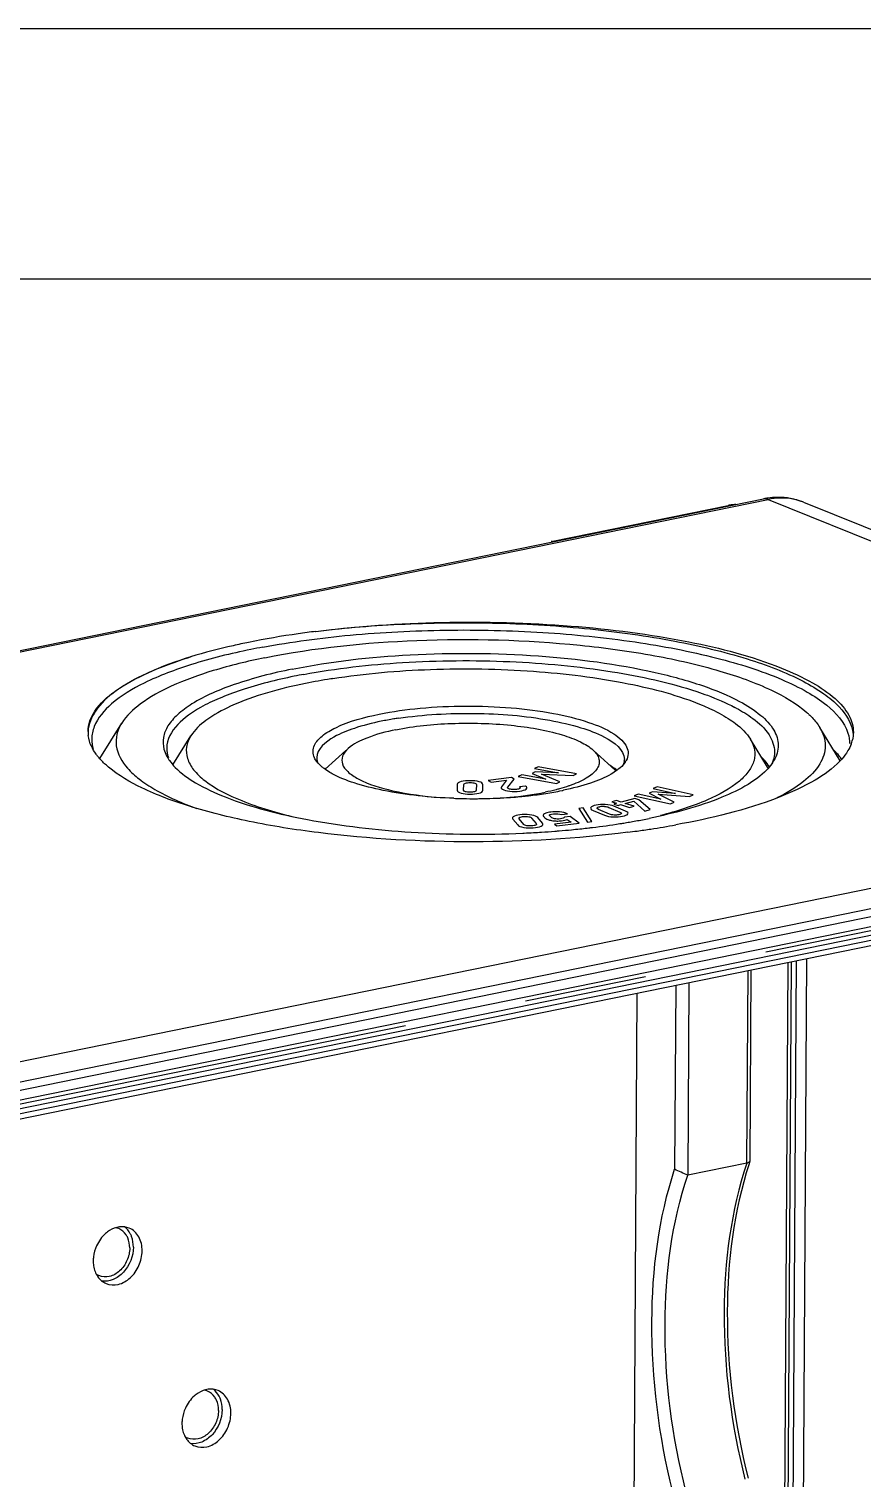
# Model space of a CAD drawing. Header units: millimetres. Extents: x 0 to 594, y 0 to 420.
# Drawn here: x 60.32 to 76.98, y 391.04 to 420 of the extents above; entities that cross this region are included whole.
import ezdxf

# ---------------------------------------------------------------- set-up
doc = ezdxf.new("R2010")
doc.units = ezdxf.units.MM
doc.header["$LTSCALE"] = 32.67
doc.linetypes.add('CENTER', pattern=[0.6, 0.375, -0.075, 0.075, -0.075])
for name, color, linetype in [('KASTEN_ABOX_DXF_CONTINUOUS_LINE', 7, 'CONTINUOUS'), ('KURVEN', 7, 'CONTINUOUS'), ('M-490-925-01-6274_DXF_FORMAT', 7, 'CONTINUOUS')]:
    doc.layers.add(name, color=color, linetype=linetype)

msp = doc.modelspace()

# ---------------------------------------------------------------- linework, layer by layer
at = {"layer": 'KASTEN_ABOX_DXF_CONTINUOUS_LINE', "color": 7, "linetype": 'Continuous'}
for p, q in [((46.35416, 404.76702), (75.00967, 410.60814)), ((70.76443, 409.75457), (74.30301, 410.47587)), ((75.80577, 410.54135), (89.37518, 405.08988)), ((70.76442, 409.75457), (70.76192, 409.754)), ((61.73952, 405.41886), (62.17843, 406.12441)), ((63.19949, 405.29047), (63.56045, 405.8707)), ((75.08417, 405.24608), (74.74681, 405.80326)), ((76.53777, 405.36977), (76.13178, 406.04029)), ((66.66009, 405.57649), (66.24418, 405.20274)), ((71.60067, 405.58619), (72.03983, 405.18188)), ((76.54026, 405.37147), (76.53525, 405.36617)), ((88.59376, 405.15289), (30.93217, 393.39918)), ((30.92975, 392.99773), (88.59134, 404.75144)), ((33.10025, 392.80969), (86.99917, 403.79641)), ((70.19472, 403.92591), (70.22223, 403.92717)), ((70.83757, 403.96538), (70.86679, 403.96768)), ((70.86679, 403.96768), (70.88648, 403.96926)), ((86.70402, 403.62034), (32.83893, 392.64051)), ((74.73831, 397.37844), (74.76126, 401.18593)), ((75.44939, 382.2883), (75.56431, 401.34963)), ((73.2532, 400.87853), (73.23107, 397.20709)), ((73.51686, 400.93227), (73.49368, 397.08806)), ((72.23799, 359.94063), (72.48385, 400.72171)), ((74.67526, 397.32892), (73.49368, 397.08806)), ((74.73831, 397.37808), (74.73661, 397.36786))]:
    msp.add_line(p, q, dxfattribs=at)
at = {"layer": 'KASTEN_ABOX_DXF_CONTINUOUS_LINE', "color": 9, "linetype": 'Continuous'}
for p, q in [((46.47029, 404.76243), (75.09986, 410.59827)), ((75.09986, 410.59827), (88.59376, 405.15289)), ((33.07219, 393.27209), (86.97111, 404.25882)), ((33.15836, 393.09234), (87.05728, 404.07906)), ((33.15732, 392.92029), (87.05625, 403.90701)), ((74.67526, 397.32892), (74.69844, 401.17313)), ((75.38643, 382.25229), (75.50148, 401.33682)), ((75.55336, 382.39705), (75.66775, 401.37071)), ((75.76179, 382.38465), (75.87651, 401.41327))]:
    msp.add_line(p, q, dxfattribs=at)
at = {"layer": 'KASTEN_ABOX_DXF_CONTINUOUS_LINE', "color": 2, "linetype": 'Continuous'}
for p, q in [((70.50302, 405.25117), (70.43203, 405.21733)), ((70.43203, 405.21733), (70.91116, 405.12889)), ((71.27101, 405.10941), (70.50302, 405.25117)), ((69.96725, 405.03949), (69.50508, 404.97665)), ((69.50508, 404.97665), (69.56078, 404.94235)), ((69.56078, 404.94235), (69.87001, 404.98439)), ((69.87001, 404.98439), (69.76662, 404.85196)), ((69.89365, 404.84649), (70.01974, 405.00717)), ((70.01974, 405.00717), (69.96725, 405.03949)), ((70.17408, 405.09438), (70.10308, 405.06054)), ((70.10308, 405.06054), (70.87107, 404.91878)), ((70.6545, 405.00655), (70.17408, 405.09438)), ((70.44208, 405.14963), (70.38297, 405.12145)), ((70.38297, 405.12145), (70.6545, 405.00655)), ((70.91116, 405.12889), (70.44208, 405.14963)), ((70.56885, 405.10584), (71.20387, 405.07741)), ((70.93821, 404.95078), (70.56885, 405.10584)), ((70.87107, 404.91878), (70.93821, 404.95078)), ((71.20387, 405.07741), (71.27101, 405.10941)), ((68.88635, 404.9001), (68.88414, 404.78348)), ((69.01319, 404.78474), (69.01532, 404.897)), ((69.2684, 404.89519), (69.26627, 404.78293)), ((69.39523, 404.77983), (69.39745, 404.89645)), ((70.24842, 404.86634), (70.13218, 404.85054)), ((72.505, 404.70492), (72.42403, 404.67311)), ((72.42403, 404.67311), (73.14782, 404.51226)), ((72.95803, 404.60515), (72.505, 404.70492)), ((72.78896, 404.75293), (72.72154, 404.72644)), ((72.72154, 404.72644), (72.95803, 404.60515)), ((73.25078, 404.72017), (72.78896, 404.75293)), ((72.88018, 404.85233), (72.79921, 404.82052)), ((72.79921, 404.82052), (73.25078, 404.72017)), ((73.60398, 404.69148), (72.88018, 404.85233)), ((72.90232, 404.7061), (73.52741, 404.6614)), ((73.2244, 404.54235), (72.90232, 404.7061)), ((73.52741, 404.6614), (73.60398, 404.69148)), ((71.40115, 404.43532), (71.31438, 404.42194)), ((71.31438, 404.42194), (71.486, 404.14246)), ((71.57277, 404.15584), (71.40115, 404.43532)), ((71.60118, 404.38031), (71.83048, 404.28386)), ((71.93151, 404.30698), (71.71076, 404.39984)), ((71.91733, 404.44166), (72.13808, 404.3488)), ((72.07044, 404.57663), (71.97653, 404.55116)), ((71.97653, 404.55116), (72.06794, 404.52213)), ((72.06794, 404.52213), (72.01537, 404.50787)), ((72.01537, 404.50787), (72.09874, 404.4814)), ((72.24766, 404.36833), (72.01835, 404.46478)), ((72.16186, 404.5476), (72.07044, 404.57663)), ((72.09874, 404.4814), (72.15132, 404.49566)), ((72.15132, 404.49566), (72.32906, 404.43922)), ((72.43506, 404.62171), (72.16186, 404.5476)), ((72.24523, 404.52113), (72.41598, 404.56745)), ((72.42298, 404.4647), (72.24523, 404.52113)), ((72.32906, 404.43922), (72.42298, 404.4647)), ((72.41598, 404.56745), (72.63629, 404.36708)), ((72.51844, 404.59524), (72.43506, 404.62171)), ((72.74099, 404.39548), (72.51844, 404.59524)), ((72.63629, 404.36708), (72.74099, 404.39548)), ((73.14782, 404.51226), (73.2244, 404.54235)), ((69.9987, 404.20506), (70.09318, 404.09127)), ((70.21672, 404.10172), (70.12577, 404.21127)), ((70.37158, 404.22762), (70.46253, 404.11807)), ((70.58959, 404.12428), (70.49512, 404.23808)), ((71.16009, 404.14528), (70.82816, 404.10817)), ((70.82816, 404.10817), (70.87599, 404.0727)), ((70.87599, 404.0727), (71.32086, 404.12243)), ((70.96683, 404.29593), (71.08665, 404.30932)), ((71.14052, 404.25617), (71.02758, 404.24354)), ((71.08479, 404.20111), (71.16009, 404.14528)), ((71.32086, 404.12243), (71.14052, 404.25617)), ((71.486, 404.14246), (71.57277, 404.15584))]:
    msp.add_line(p, q, dxfattribs=at)
at = {"layer": 'KASTEN_ABOX_DXF_CONTINUOUS_LINE', "color": 7, "linetype": 'Continuous'}
for centre, radius, start, end in [((74.58578, 409.08872), 1.41568, 100.29158, 101.522113), ((74.5807, 409.11857), 1.3854, 95.139244, 100.305268), ((75.30923, 409.13926), 1.49911, 98.171753, 101.526853), ((75.30239, 409.19085), 1.44707, 90.670483, 98.193974), ((67.80611, 392.6359), 15.26902, 100.60494, 101.515572), ((68.0695, 395.07414), 12.23386, 100.608005, 101.51557), ((68.24448, 395.17048), 11.98915, 99.064605, 101.500737), ((68.47918, 393.78122), 13.39804, 98.942252, 99.119752), ((72.80428, 403.32316), 3.51826, 61.865207, 62.381794), ((68.66729, 399.76322), 6.52973, 99.250743, 101.487411), ((68.79678, 398.99237), 7.31137, 98.555731, 99.281287), ((74.71048, 405.01742), 1.76015, 46.80805, 48.730793), ((62.13821, 405.95371), 0.634, 179.68008, 186.917951), ((76.08812, 405.96098), 0.71823, 339.142578, 346.184696), ((75.57975, 404.69621), 1.21791, 36.384238, 41.116761), ((62.67003, 404.7417), 1.15894, 141.23184, 144.097377), ((62.72653, 404.69696), 1.23101, 140.727484, 141.254831), ((66.78698, 404.55053), 0.85395, 127.542984, 129.949189), ((71.48886, 404.52223), 0.88556, 50.463036, 52.863472), ((71.55709, 404.60487), 0.7784, 47.92398, 50.464077), ((71.95794, 405.39964), 0.26808, 352.933867, 359.625522), ((71.91269, 405.56808), 0.39824, 328.065484, 331.861889), ((74.06859, 404.50447), 1.29939, 45.306858, 46.215572), ((74.14311, 404.57895), 1.19403, 42.322315, 45.335247), ((74.45122, 404.86281), 0.73993, 28.962073, 31.208001), ((74.52714, 405.77607), 0.7962, 328.101211, 330.166501), ((75.67194, 404.7658), 1.10241, 35.587976, 36.315129), ((71.58105, 404.68327), 0.67755, 45.727522, 47.370162), ((69.22231, 414.877), 10.26202, 270.982922, 274.072374), ((69.27145, 414.15004), 9.53341, 274.088074, 275.2677), ((69.31448, 413.67923), 9.06064, 275.270066, 276.080409), ((69.34313, 413.40631), 8.78622, 276.083156, 276.334355), ((69.41483, 412.79654), 8.17227, 276.30644, 278.725531), ((69.63937, 411.36769), 6.72588, 278.681385, 281.493814), ((69.77253, 410.69844), 6.04353, 281.520928, 281.775361), ((69.20603, 415.16225), 10.54734, 267.895519, 268.233105), ((69.21014, 415.3048), 10.68995, 268.23467, 269.605602), ((69.21088, 415.36533), 10.75049, 269.603873, 269.935079), ((69.2109, 415.3457), 10.73085, 269.934855, 270.574145), ((69.21147, 415.28832), 10.67347, 270.574164, 271.003236), ((69.69464, 419.67638), 15.75078, 276.911461, 278.910361), ((69.89264, 418.36235), 14.42194, 278.94181, 279.267244), ((69.95861, 417.95913), 14.01336, 279.266528, 279.733651), ((70.04734, 417.44262), 13.48928, 279.733115, 280.273619), ((70.21488, 416.52907), 12.56049, 280.264859, 281.510617), ((70.06005, 421.71784), 17.91312, 278.655518, 280.267335), ((69.30312, 423.75715), 19.85127, 272.653732, 273.198447), ((69.31938, 423.46562), 19.55929, 273.198527, 273.663147), ((69.34813, 423.02461), 19.11734, 273.661612, 274.468456), ((69.38543, 422.54232), 18.63362, 274.620513, 274.736329), ((69.41863, 422.15102), 18.24091, 274.733911, 275.50672), ((69.4777, 421.53468), 17.62175, 275.507846, 276.048068), ((69.51231, 421.20435), 17.2896, 276.049343, 276.177364), ((69.54683, 420.88861), 16.97198, 276.17622, 276.667173), ((69.5884, 420.53055), 16.61152, 276.668133, 276.920709), ((69.7043, 424.10015), 20.32191, 277.326316, 277.852589), ((69.81932, 423.27169), 19.4855, 277.850355, 278.667685), ((44.49724, 333.4865), 69.89959, 65.4913944, 65.7277464), ((81.42032, 395.11982), 7.05163, 161.410046, 161.844658), ((61.99826, 395.73064), 0.31443, 67.837336, 79.681661), ((62.2482, 395.3736), 0.64024, 179.603371, 188.538431), ((62.30313, 395.3732), 0.69517, 173.087293, 179.601536), ((61.84645, 395.3683), 0.31257, 235.222281, 246.766048), ((63.77229, 392.48363), 0.31443, 67.837336, 79.681661), ((64.07716, 392.12619), 0.69517, 173.087293, 179.601536), ((64.02223, 392.12659), 0.64024, 179.603371, 188.538431), ((63.62048, 392.12129), 0.31257, 235.222281, 246.766048)]:
    msp.add_arc(centre, radius, start, end, dxfattribs=at)
at = {"layer": 'KASTEN_ABOX_DXF_CONTINUOUS_LINE', "color": 9, "linetype": 'Continuous'}
msp.add_arc((75.37857, 409.47846), 1.14552, 68.103627, 71.191642, dxfattribs=at)
at = {"layer": 'KASTEN_ABOX_DXF_CONTINUOUS_LINE', "color": 2, "linetype": 'Continuous'}
for centre, radius, start, end in [((70.02372, 405.57985), 0.82106, 263.70065, 277.795477), ((71.80729, 404.09448), 0.36701, 86.402851, 101.436414), ((70.89158, 404.8694), 0.70115, 268.698217, 276.38261)]:
    msp.add_arc(centre, radius, start, end, dxfattribs=at)
at = {"layer": 'KASTEN_ABOX_DXF_CONTINUOUS_LINE', "color": 9, "linetype": 'Continuous'}
for points in [[(74.30302, 410.47581), (74.31316, 410.47784), (74.32429, 410.47626), (74.33383, 410.47227)], [(75.09986, 410.59827), (75.07182, 410.60959), (75.0393, 410.61418), (75.00967, 410.60814)]]:
    msp.add_open_spline(points, degree=3, dxfattribs=at)
for points, knots in [([(75.74789, 410.56282), (75.69729, 410.58005), (75.48634, 410.63604), (75.2609, 410.6311), (75.09986, 410.59827)], [0, 0, 0, 0, 0.24541361, 1, 1, 1, 1]), ([(74.67526, 397.32892), (74.35426, 396.37828), (74.08387, 394.22855), (74.36127, 392.10115), (74.63719, 391.01387)], [0, 0, 0, 0, 0.47214818, 1, 1, 1, 1])]:
    msp.add_open_spline(points, degree=3, knots=knots, dxfattribs=at)
at = {"layer": 'KASTEN_ABOX_DXF_CONTINUOUS_LINE', "color": 7, "linetype": 'Continuous'}
for points in [[(75.80577, 410.54135), (75.64209, 410.60711), (75.46184, 410.63978), (75.28546, 410.63783)], [(70.79747, 409.75142), (70.7871, 409.75531), (70.77525, 409.75668), (70.76439, 409.7545)], [(61.57153, 405.66303), (61.54015, 405.73052), (61.51779, 405.80345), (61.50883, 405.87734)], [(61.57834, 405.80619), (61.57793, 405.73729), (61.58881, 405.66763), (61.60903, 405.60176)], [(61.62747, 406.0552), (61.5967, 405.97639), (61.57886, 405.89079), (61.57834, 405.80619)], [(76.69635, 405.92236), (76.71717, 405.85556), (76.72842, 405.78482), (76.72799, 405.71486)], [(76.80438, 405.93975), (76.80408, 405.88927), (76.79757, 405.83851), (76.78557, 405.78947)], [(63.07726, 405.6251), (63.0769, 405.5614), (63.08872, 405.49686), (63.10996, 405.4368)], [(76.49728, 405.49711), (76.46983, 405.52864), (76.44087, 405.55891), (76.41083, 405.58799)], [(76.75928, 405.70526), (76.74228, 405.66051), (76.72096, 405.61725), (76.6966, 405.57604)], [(66.05104, 405.39485), (66.04365, 405.40704), (66.03688, 405.41963), (66.03088, 405.43256)], [(66.07618, 405.43496), (66.07599, 405.40534), (66.08097, 405.37536), (66.09013, 405.34719)], [(71.916, 405.29996), (71.95304, 405.27796), (71.98916, 405.25422), (72.02349, 405.2282)], [(72.22398, 405.36666), (72.22086, 405.34145), (72.21408, 405.31651), (72.20454, 405.29296)], [(75.1255, 405.25358), (75.09642, 405.29955), (75.06255, 405.34265), (75.02595, 405.3829)], [(74.70422, 397.33791), (74.69498, 397.33381), (74.68516, 397.33094), (74.67526, 397.32892)], [(74.73663, 397.36782), (74.73195, 397.35388), (74.71766, 397.34387), (74.70422, 397.33791)], [(61.67517, 395.67813), (61.64358, 395.60834), (61.62217, 395.53293), (61.61301, 395.45687)], [(62.33792, 395.63506), (62.33834, 395.70406), (62.32585, 395.77503), (62.29806, 395.83819)], [(62.41122, 395.65), (62.41165, 395.72164), (62.40038, 395.79477), (62.37535, 395.86189)], [(64.11195, 392.38805), (64.11237, 392.45705), (64.09989, 392.52802), (64.0721, 392.59117)], [(64.18525, 392.40299), (64.18569, 392.47462), (64.17442, 392.54776), (64.14938, 392.61488)], [(63.44921, 392.43112), (63.41762, 392.36132), (63.3962, 392.28592), (63.38705, 392.20986)]]:
    msp.add_open_spline(points, degree=3, dxfattribs=at)
for points, knots in [([(66.05168, 407.95774), (66.64539, 408.03335), (67.86438, 408.12772), (69.69937, 408.14634), (71.50255, 408.03364), (73.1681, 407.80177), (74.59854, 407.46292), (75.59578, 407.0912), (76.19892, 406.73519), (76.58475, 406.42237), (76.78159, 406.10839), (76.80083, 405.90508)], [0, 0, 0, 0, 0.15744752, 0.32122297, 0.48242241, 0.63230188, 0.76304262, 0.86857541, 0.91088749, 0.94627859, 1, 1, 1, 1]), ([(66.05632, 407.95857), (66.89157, 408.06437), (68.59535, 408.17876), (71.09455, 408.11287), (73.37425, 407.82299), (74.77177, 407.46383), (75.3673, 407.22549)], [0, 0, 0, 0, 0.26834522, 0.54316629, 0.79555163, 1, 1, 1, 1]), ([(66.05632, 407.95857), (65.93975, 407.94381), (65.49081, 407.88311), (65.04389, 407.80693), (64.71512, 407.73991)], [0, 0, 0, 0, 0.25936241, 1, 1, 1, 1]), ([(64.99606, 407.64411), (65.57488, 407.75254), (66.79228, 407.91338), (68.66477, 408.00823), (70.56907, 407.96343), (72.38173, 407.78256), (73.98569, 407.47737), (75.13433, 407.12104), (75.86056, 406.7705), (76.34192, 406.45665), (76.62661, 406.14613), (76.69635, 405.92236)], [0, 0, 0, 0, 0.14424959, 0.3002907, 0.45885985, 0.61040814, 0.74600544, 0.85821853, 0.90400869, 0.94258714, 1, 1, 1, 1]), ([(65.03939, 407.43189), (66.03697, 407.63524), (68.1434, 407.84683), (70.76132, 407.7785), (72.78264, 407.50324), (74.06871, 407.21133), (75.0959, 406.84757), (75.66317, 406.52327), (75.87147, 406.34038)], [0, 0, 0, 0, 0.27516713, 0.56944501, 0.70579988, 0.82606159, 0.92508104, 1, 1, 1, 1]), ([(64.75789, 407.59755), (64.358, 407.51604), (63.63278, 407.33835), (62.68738, 406.98371), (62.0054, 406.58578), (61.69635, 406.23158), (61.62747, 406.0552)], [0, 0, 0, 0, 0.34155257, 0.6239244, 0.8415303, 1, 1, 1, 1]), ([(64.71512, 407.73991), (64.61187, 407.71886), (64.22169, 407.63512), (63.83487, 407.53485), (63.55415, 407.44853)], [0, 0, 0, 0, 0.26405922, 1, 1, 1, 1]), ([(65.58444, 407.20409), (66.35997, 407.36218), (68.00489, 407.54339), (70.44074, 407.52141), (72.40194, 407.26993), (73.73708, 406.91107), (74.29274, 406.68689), (74.52963, 406.56021)], [0, 0, 0, 0, 0.26133582, 0.54401946, 0.80319025, 0.91130125, 1, 1, 1, 1]), ([(61.50423, 405.95725), (61.50506, 406.10058), (61.6332, 406.42831), (62.07437, 406.81522), (62.73185, 407.16893), (63.25802, 407.35753), (63.55415, 407.44853)], [0, 0, 0, 0, 0.16161622, 0.37186965, 0.65070123, 1, 1, 1, 1]), ([(63.55814, 407.44946), (63.26507, 407.35967), (62.74423, 407.16927), (62.08996, 406.81623), (61.64773, 406.42833), (61.51141, 406.10227), (61.50474, 405.95696)], [0, 0, 0, 0, 0.34603181, 0.6239756, 0.83578585, 1, 1, 1, 1]), ([(65.03939, 407.43189), (64.69242, 407.36117), (64.05727, 407.20706), (63.21647, 406.90606), (62.58562, 406.56659), (62.27251, 406.27565), (62.1783, 406.12416)], [0, 0, 0, 0, 0.33139365, 0.61087164, 0.83304274, 1, 1, 1, 1]), ([(65.81739, 407.09892), (66.46883, 407.22099), (67.84165, 407.37442), (69.90756, 407.39109), (71.88107, 407.20636), (73.12409, 406.93875), (73.67398, 406.75561)], [0, 0, 0, 0, 0.25084359, 0.52128585, 0.78064654, 1, 1, 1, 1]), ([(65.58444, 407.20409), (65.19302, 407.12431), (64.50452, 406.94906), (63.7321, 406.62598), (63.30091, 406.31648), (63.09772, 406.09034), (62.99347, 405.84666), (63.00184, 405.68039), (63.02177, 405.60541)], [0, 0, 0, 0, 0.36722968, 0.65234057, 0.76245282, 0.85277139, 0.92867085, 1, 1, 1, 1]), ([(65.62721, 407.06174), (65.26761, 406.98844), (64.76011, 406.86279), (64.13579, 406.62955), (63.5706, 406.36215), (63.07928, 405.97767), (63.07726, 405.6251)], [0, 0, 0, 0, 0.36241093, 0.51690524, 0.65182776, 1, 1, 1, 1]), ([(66.3966, 407.01641), (67.04252, 407.11805), (68.38113, 407.23405), (70.36112, 407.20121), (72.18544, 406.97481), (73.30686, 406.68215), (73.78066, 406.48413)], [0, 0, 0, 0, 0.26259213, 0.53816054, 0.79377467, 1, 1, 1, 1]), ([(75.3673, 407.22549), (75.57915, 407.14071), (75.95533, 406.96831), (76.42037, 406.65737), (76.72533, 406.32115), (76.80507, 406.0576), (76.80438, 405.93975)], [0, 0, 0, 0, 0.33840559, 0.61152028, 0.82522539, 1, 1, 1, 1]), ([(65.85407, 406.91891), (65.34219, 406.81457), (64.64326, 406.63096), (63.88715, 406.22546), (63.6361, 405.99224), (63.56054, 405.87079)], [0, 0, 0, 0, 0.61048594, 0.83285729, 1, 1, 1, 1]), ([(73.67398, 406.75561), (73.74484, 406.73201), (74.00411, 406.64112), (74.25797, 406.5333), (74.43527, 406.44054)], [0, 0, 0, 0, 0.27179748, 1, 1, 1, 1]), ([(67.3241, 406.3045), (67.5945, 406.35962), (68.16846, 406.43857), (69.05151, 406.47896), (69.94296, 406.44516), (70.7691, 406.34069), (71.46011, 406.17482), (71.92342, 405.98538), (72.17073, 405.79948), (72.27782, 405.6637), (72.31464, 405.51446), (72.28585, 405.42146), (72.26386, 405.38027)], [0, 0, 0, 0, 0.15250662, 0.31945673, 0.4879836, 0.64498532, 0.77869389, 0.8804113, 0.91835767, 0.94865252, 0.97419554, 1, 1, 1, 1]), ([(73.78066, 406.48413), (73.82957, 406.46368), (74.00849, 406.38535), (74.18235, 406.2945), (74.3025, 406.21817)], [0, 0, 0, 0, 0.27136334, 1, 1, 1, 1]), ([(74.46331, 406.4257), (74.57804, 406.36435), (74.8203, 406.2159), (75.12548, 405.94257), (75.22767, 405.67047), (75.227, 405.55185)], [0, 0, 0, 0, 0.32320899, 0.7053223, 1, 1, 1, 1]), ([(74.52963, 406.56021), (74.6789, 406.48038), (74.93489, 406.31979), (75.22272, 406.0237), (75.33717, 405.6839), (75.26988, 405.47077), (75.21783, 405.37997)], [0, 0, 0, 0, 0.33162097, 0.58868624, 0.79496942, 1, 1, 1, 1]), ([(62.1783, 406.12416), (62.13537, 406.05512), (62.06902, 405.90963), (62.04846, 405.57811), (62.23879, 405.25504), (62.53562, 404.99101), (62.98974, 404.69378), (63.39177, 404.52308), (63.68203, 404.41797)], [0, 0, 0, 0, 0.09408339, 0.18147859, 0.37473862, 0.49784407, 0.64270996, 1, 1, 1, 1]), ([(66.03088, 405.43256), (66.01282, 405.47154), (65.99084, 405.55823), (66.03354, 405.72335), (66.19735, 405.89557), (66.62394, 406.13807), (67.02733, 406.24401), (67.3241, 406.3045)], [0, 0, 0, 0, 0.07472277, 0.14928694, 0.28658993, 0.47324519, 1, 1, 1, 1]), ([(67.36687, 406.16215), (67.18488, 406.12505), (66.85485, 406.03958), (66.39824, 405.8645), (66.0773, 405.61341), (66.07618, 405.43496)], [0, 0, 0, 0, 0.3624817, 0.65173865, 1, 1, 1, 1]), ([(67.6578, 405.99255), (68.02286, 406.06696), (68.79377, 406.14418), (69.91016, 406.11165), (70.78091, 405.96907), (71.32444, 405.77325), (71.52756, 405.65347), (71.60074, 405.58608)], [0, 0, 0, 0, 0.27646569, 0.57177933, 0.82791413, 0.92617573, 1, 1, 1, 1]), ([(67.70906, 406.22238), (68.21289, 406.29821), (69.23064, 406.35196), (70.44991, 406.25873), (71.32627, 406.05403), (71.84472, 405.86844), (72.22726, 405.59716), (72.22601, 405.39789)], [0, 0, 0, 0, 0.3196825, 0.63545584, 0.76846506, 0.87496477, 1, 1, 1, 1]), ([(74.3025, 406.21817), (74.35216, 406.18662), (74.51932, 406.07159), (74.67192, 405.92696), (74.74686, 405.80318)], [0, 0, 0, 0, 0.28908096, 1, 1, 1, 1]), ([(75.9152, 406.30069), (75.93739, 406.27984), (76.0177, 406.2002), (76.08903, 406.11086), (76.13185, 406.04012)], [0, 0, 0, 0, 0.26905684, 1, 1, 1, 1]), ([(63.56054, 405.87079), (63.51813, 405.80263), (63.45542, 405.65353), (63.47776, 405.40417), (63.61601, 405.17044), (63.96412, 404.85048), (64.65579, 404.51408), (65.28342, 404.33089), (65.64741, 404.24513)], [0, 0, 0, 0, 0.08034866, 0.15622634, 0.24152029, 0.34591519, 0.62570744, 1, 1, 1, 1]), ([(67.6578, 405.99255), (67.46042, 405.95231), (67.12834, 405.8649), (66.81027, 405.71136), (66.70408, 405.61598)], [0, 0, 0, 0, 0.58527917, 1, 1, 1, 1]), ([(74.74686, 405.80318), (74.78588, 405.73872), (74.8438, 405.59986), (74.83211, 405.36933), (74.71826, 405.1506), (74.42243, 404.85199), (73.82041, 404.53427), (73.2701, 404.3601), (72.95005, 404.27737)], [0, 0, 0, 0, 0.08436682, 0.16347755, 0.25018354, 0.35417777, 0.62989697, 1, 1, 1, 1]), ([(76.13185, 406.04012), (76.1978, 405.93118), (76.28613, 405.67393), (76.14296, 405.26066), (75.78125, 404.9093), (75.46214, 404.72179), (75.27564, 404.6289)], [0, 0, 0, 0, 0.20459612, 0.40844451, 0.66525814, 1, 1, 1, 1]), ([(61.70688, 405.45146), (61.69287, 405.46859), (61.64154, 405.53486), (61.59755, 405.60707), (61.57153, 405.66303)], [0, 0, 0, 0, 0.26393375, 1, 1, 1, 1]), ([(63.02177, 405.60541), (63.03399, 405.55943), (63.05827, 405.49901), (63.08992, 405.44291), (63.09864, 405.4285)], [0, 0, 0, 0, 0.73856616, 1, 1, 1, 1]), ([(66.70408, 405.61598), (66.65751, 405.57416), (66.57716, 405.4831), (66.57352, 405.29196), (66.70549, 405.13059), (67.03567, 404.92208), (67.66724, 404.73749), (68.22495, 404.66163), (68.54406, 404.63713)], [0, 0, 0, 0, 0.07595403, 0.13882571, 0.21389332, 0.31651165, 0.61161087, 1, 1, 1, 1]), ([(71.60074, 405.58608), (71.65375, 405.53726), (71.72325, 405.44872), (71.72627, 405.30879), (71.68478, 405.21262), (71.60609, 405.12277), (71.44075, 404.99938), (71.28631, 404.9316), (71.17373, 404.89016)], [0, 0, 0, 0, 0.21133536, 0.30153456, 0.39779929, 0.5112888, 0.64820657, 1, 1, 1, 1]), ([(75.227, 405.55185), (75.22663, 405.48734), (75.2091, 405.39925), (75.17405, 405.31921), (75.16389, 405.29872)], [0, 0, 0, 0, 0.73830713, 1, 1, 1, 1]), ([(76.6966, 405.57604), (76.68624, 405.55853), (76.64011, 405.48599), (76.58519, 405.41924), (76.54026, 405.37147)], [0, 0, 0, 0, 0.23674662, 1, 1, 1, 1]), ([(61.9137, 405.24465), (61.89393, 405.2613), (61.82055, 405.32559), (61.75228, 405.39594), (61.70688, 405.45146)], [0, 0, 0, 0, 0.26495989, 1, 1, 1, 1]), ([(72.29575, 403.94415), (71.27246, 403.81256), (69.20369, 403.6953), (66.66698, 403.83264), (64.7767, 404.13186), (63.59208, 404.42266), (62.64158, 404.77261), (62.11383, 405.07606), (61.9137, 405.24465)], [0, 0, 0, 0, 0.29100986, 0.58280758, 0.71468915, 0.83042012, 0.92618915, 1, 1, 1, 1]), ([(63.09864, 405.4285), (63.10835, 405.41247), (63.15192, 405.34581), (63.20404, 405.28496), (63.24667, 405.24156)], [0, 0, 0, 0, 0.2355434, 1, 1, 1, 1]), ([(63.24667, 405.24156), (63.36628, 405.11978), (63.68859, 404.8926), (64.56137, 404.49381), (66.01172, 404.13526), (68.00874, 403.90508), (69.45211, 403.89251), (70.19472, 403.92591)], [0, 0, 0, 0, 0.07120014, 0.16228068, 0.39944688, 0.6899184, 1, 1, 1, 1]), ([(66.22356, 405.21567), (66.20488, 405.22962), (66.14004, 405.28151), (66.08205, 405.34366), (66.05104, 405.39485)], [0, 0, 0, 0, 0.28032394, 1, 1, 1, 1]), ([(66.38479, 405.11354), (66.36993, 405.12165), (66.31452, 405.15296), (66.26099, 405.18771), (66.22356, 405.21567)], [0, 0, 0, 0, 0.26593258, 1, 1, 1, 1]), ([(72.11335, 405.20897), (72.10229, 405.20007), (72.05411, 405.16311), (72.00276, 405.1304), (71.96245, 405.1072)], [0, 0, 0, 0, 0.23383291, 1, 1, 1, 1]), ([(72.25065, 405.35743), (72.24254, 405.34441), (72.20364, 405.28899), (72.15404, 405.24175), (72.11335, 405.20897)], [0, 0, 0, 0, 0.22696899, 1, 1, 1, 1]), ([(76.53525, 405.36617), (76.39203, 405.2154), (75.99671, 404.93505), (74.91307, 404.44557), (73.95118, 404.21825), (73.2529, 404.09157)], [0, 0, 0, 0, 0.1751964, 0.40210621, 1, 1, 1, 1]), ([(75.2031, 405.35534), (75.19392, 405.34057), (75.15309, 405.27939), (75.10495, 405.22326), (75.0657, 405.18315)], [0, 0, 0, 0, 0.23659657, 1, 1, 1, 1]), ([(68.81871, 404.62202), (68.34359, 404.63948), (67.66884, 404.70581), (66.85959, 404.90607), (66.52452, 405.03729), (66.38479, 405.11354)], [0, 0, 0, 0, 0.57085813, 0.80887057, 1, 1, 1, 1]), ([(71.96245, 405.1072), (71.83273, 405.03258), (71.51758, 404.90425), (71.18997, 404.82048), (71.00586, 404.7821)], [0, 0, 0, 0, 0.44312881, 1, 1, 1, 1]), ([(75.0657, 405.18315), (74.95782, 405.07292), (74.67141, 404.86603), (73.89869, 404.49953), (73.21575, 404.32198), (72.72132, 404.2212)], [0, 0, 0, 0, 0.18071229, 0.40879315, 1, 1, 1, 1]), ([(69.67751, 404.62557), (69.76317, 404.63036), (70.08699, 404.65361), (70.40974, 404.69682), (70.6438, 404.74453)], [0, 0, 0, 0, 0.26425321, 1, 1, 1, 1]), ([(70.92945, 404.81244), (70.90675, 404.80618), (70.81215, 404.78107), (70.71664, 404.75938), (70.6438, 404.74453)], [0, 0, 0, 0, 0.24056612, 1, 1, 1, 1]), ([(71.17373, 404.89016), (71.15465, 404.88314), (71.07409, 404.8546), (70.99225, 404.82975), (70.92945, 404.81244)], [0, 0, 0, 0, 0.23782597, 1, 1, 1, 1]), ([(73.19222, 390.76324), (72.91642, 391.87249), (72.63913, 394.04258), (72.91055, 396.23389), (73.23107, 397.20709)], [0, 0, 0, 0, 0.52731016, 1, 1, 1, 1]), ([(74.71975, 397.31706), (74.40895, 396.36931), (74.15004, 394.23232), (74.42682, 392.11778), (74.70001, 391.03627)], [0, 0, 0, 0, 0.47206106, 1, 1, 1, 1]), ([(73.45561, 390.77301), (73.17969, 391.86029), (72.90221, 393.9877), (73.17268, 396.13742), (73.49368, 397.08806)], [0, 0, 0, 0, 0.5278503, 1, 1, 1, 1]), ([(61.93276, 395.98247), (61.90546, 395.96529), (61.79807, 395.88453), (61.71712, 395.77081), (61.67517, 395.67813)], [0, 0, 0, 0, 0.24072081, 1, 1, 1, 1]), ([(62.32824, 396.03114), (62.2679, 396.05638), (62.1248, 396.07329), (61.99318, 396.0205), (61.93276, 395.98247)], [0, 0, 0, 0, 0.47812562, 1, 1, 1, 1]), ([(62.29806, 395.83819), (62.28877, 395.8593), (62.24744, 395.93612), (62.17625, 395.99762), (62.11687, 396.02184)], [0, 0, 0, 0, 0.26453041, 1, 1, 1, 1]), ([(62.37535, 395.86189), (62.36796, 395.88168), (62.33529, 395.9553), (62.28264, 396.02067), (62.23542, 396.05673)], [0, 0, 0, 0, 0.26226093, 1, 1, 1, 1]), ([(62.58529, 395.57725), (62.58587, 395.67384), (62.54911, 395.86143), (62.40682, 395.99825), (62.32824, 396.03114)], [0, 0, 0, 0, 0.53136395, 1, 1, 1, 1]), ([(62.41122, 395.65), (62.41014, 395.47034), (62.29998, 395.19542), (62.02089, 394.98852), (61.85306, 394.96136), (61.77819, 394.97257)], [0, 0, 0, 0, 0.52810497, 0.77748434, 1, 1, 1, 1]), ([(62.33792, 395.63506), (62.3374, 395.54916), (62.29793, 395.37667), (62.1515, 395.16836), (61.94409, 395.04536), (61.78638, 395.05396), (61.72315, 395.08108)], [0, 0, 0, 0, 0.27063681, 0.53952524, 0.78323868, 1, 1, 1, 1]), ([(61.86503, 394.92415), (61.93952, 394.89297), (62.12457, 394.88445), (62.36733, 395.02953), (62.53851, 395.27429), (62.58468, 395.47654), (62.58529, 395.57725)], [0, 0, 0, 0, 0.21685496, 0.46068948, 0.72955086, 1, 1, 1, 1]), ([(61.61506, 395.27854), (61.62679, 395.20095), (61.67812, 395.05401), (61.79949, 394.95157), (61.86503, 394.92415)], [0, 0, 0, 0, 0.52487539, 1, 1, 1, 1]), ([(64.10227, 392.78412), (64.04194, 392.80937), (63.89883, 392.82628), (63.76721, 392.77349), (63.70679, 392.73546)], [0, 0, 0, 0, 0.47812562, 1, 1, 1, 1]), ([(64.0721, 392.59117), (64.06281, 392.61228), (64.02148, 392.68911), (63.95028, 392.7506), (63.89091, 392.77483)], [0, 0, 0, 0, 0.26453041, 1, 1, 1, 1]), ([(64.14938, 392.61488), (64.142, 392.63467), (64.10933, 392.70828), (64.05667, 392.77366), (64.00945, 392.80972)], [0, 0, 0, 0, 0.26226093, 1, 1, 1, 1]), ([(64.35932, 392.33024), (64.35991, 392.42683), (64.32314, 392.61442), (64.18086, 392.75124), (64.10227, 392.78412)], [0, 0, 0, 0, 0.53136395, 1, 1, 1, 1]), ([(63.70679, 392.73546), (63.67949, 392.71828), (63.5721, 392.63751), (63.49116, 392.5238), (63.44921, 392.43112)], [0, 0, 0, 0, 0.24072081, 1, 1, 1, 1]), ([(64.11195, 392.38805), (64.11144, 392.30215), (64.07197, 392.12966), (63.92554, 391.92135), (63.71812, 391.79835), (63.56041, 391.80695), (63.49718, 391.83407)], [0, 0, 0, 0, 0.27063681, 0.53952524, 0.78323868, 1, 1, 1, 1]), ([(64.18525, 392.40299), (64.18417, 392.22333), (64.07401, 391.94841), (63.79492, 391.74151), (63.6271, 391.71435), (63.55223, 391.72556)], [0, 0, 0, 0, 0.52810497, 0.77748434, 1, 1, 1, 1]), ([(63.63906, 391.67713), (63.71356, 391.64596), (63.8986, 391.63744), (64.14137, 391.78252), (64.31254, 392.02728), (64.35872, 392.22952), (64.35932, 392.33024)], [0, 0, 0, 0, 0.21685496, 0.46068948, 0.72955086, 1, 1, 1, 1]), ([(63.38909, 392.03153), (63.40083, 391.95394), (63.45215, 391.807), (63.57353, 391.70456), (63.63906, 391.67713)], [0, 0, 0, 0, 0.52487539, 1, 1, 1, 1])]:
    msp.add_open_spline(points, degree=3, knots=knots, dxfattribs=at)
at = {"layer": 'KASTEN_ABOX_DXF_CONTINUOUS_LINE', "color": 2, "linetype": 'Continuous'}
for points in [[(68.96566, 404.95581), (68.91371, 404.94307), (68.88681, 404.9244), (68.88635, 404.9001)], [(69.14334, 404.97426), (69.07729, 404.97473), (69.01791, 404.96863), (68.96566, 404.95581)], [(69.01532, 404.897), (69.01556, 404.90988), (69.02748, 404.91977), (69.05107, 404.92667)], [(69.05107, 404.92667), (69.07466, 404.93358), (69.10497, 404.93681), (69.14263, 404.93654)], [(69.14263, 404.93654), (69.1809, 404.93627), (69.21169, 404.9326), (69.23456, 404.92541)], [(69.32089, 404.95327), (69.26914, 404.96683), (69.21001, 404.97379), (69.14334, 404.97426)], [(69.23456, 404.92541), (69.25772, 404.91812), (69.26864, 404.90807), (69.2684, 404.89519)], [(69.39745, 404.89645), (69.39791, 404.92075), (69.37234, 404.9398), (69.32089, 404.95327)], [(68.88414, 404.78348), (68.88368, 404.75918), (68.90987, 404.74031), (68.96147, 404.7267)], [(68.96147, 404.7267), (69.01306, 404.71309), (69.07219, 404.70596), (69.13824, 404.70549)], [(69.04796, 404.75479), (69.02449, 404.76217), (69.01295, 404.77204), (69.01319, 404.78474)], [(69.13896, 404.74339), (69.10131, 404.74366), (69.07113, 404.7475), (69.04796, 404.75479)], [(69.13824, 404.70549), (69.20491, 404.70501), (69.26429, 404.7113), (69.31639, 404.72417)], [(69.23114, 404.75343), (69.20816, 404.74652), (69.17723, 404.74312), (69.13896, 404.74339)], [(69.26627, 404.78293), (69.26603, 404.77023), (69.25473, 404.76052), (69.23114, 404.75343)], [(69.31639, 404.72417), (69.36849, 404.73703), (69.39477, 404.75553), (69.39523, 404.77983)], [(69.76662, 404.85196), (69.75364, 404.8357), (69.76027, 404.81949), (69.78678, 404.80317)], [(69.78678, 404.80317), (69.81757, 404.7842), (69.86662, 404.77115), (69.93363, 404.76375)], [(69.89056, 404.83055), (69.88782, 404.83502), (69.88873, 404.84022), (69.89365, 404.84649)], [(69.903, 404.81857), (69.89711, 404.8222), (69.89317, 404.82629), (69.89056, 404.83055)], [(69.97079, 404.7994), (69.93898, 404.80393), (69.91639, 404.81032), (69.903, 404.81857)], [(70.07022, 404.79963), (70.03574, 404.79494), (70.00259, 404.79487), (69.97079, 404.7994)], [(70.13616, 404.82007), (70.12408, 404.81078), (70.10192, 404.80394), (70.07022, 404.79963)], [(70.13218, 404.85054), (70.14736, 404.83951), (70.14823, 404.82936), (70.13616, 404.82007)], [(70.13508, 404.76638), (70.19626, 404.7747), (70.23812, 404.78864), (70.26092, 404.80805)], [(70.26092, 404.80805), (70.28372, 404.82746), (70.28002, 404.84688), (70.24842, 404.86634)], [(70.75592, 404.34617), (70.71465, 404.34156), (70.68162, 404.33474), (70.658, 404.32573)], [(70.9318, 404.34889), (70.86862, 404.35311), (70.80981, 404.3522), (70.75592, 404.34617)], [(71.08665, 404.30932), (71.04693, 404.33144), (70.99549, 404.34464), (70.9318, 404.34889)], [(71.55438, 404.43979), (71.53796, 404.4204), (71.55339, 404.40042), (71.60118, 404.38031)], [(71.66034, 404.4854), (71.60643, 404.47449), (71.5709, 404.45929), (71.55438, 404.43979)], [(71.84434, 404.4985), (71.77596, 404.50082), (71.71475, 404.49642), (71.66034, 404.4854)], [(71.71076, 404.39984), (71.68544, 404.41049), (71.67539, 404.42068), (71.68063, 404.4304)], [(71.68063, 404.4304), (71.68587, 404.44013), (71.70378, 404.44798), (71.73452, 404.4542)], [(71.83031, 404.46077), (71.86332, 404.45873), (71.89201, 404.45231), (71.91733, 404.44166)], [(72.01835, 404.46478), (71.97056, 404.48489), (71.91231, 404.4962), (71.84434, 404.4985)], [(72.13808, 404.3488), (72.16304, 404.3383), (72.17323, 404.32837), (72.16836, 404.31849)], [(72.29473, 404.30897), (72.31102, 404.32849), (72.29544, 404.34822), (72.24766, 404.36833)], [(70.02911, 404.26503), (69.98952, 404.2489), (69.97902, 404.22878), (69.9987, 404.20506)], [(70.18535, 404.29572), (70.1212, 404.29146), (70.06893, 404.28126), (70.02911, 404.26503)], [(70.09318, 404.09127), (70.11287, 404.06755), (70.15378, 404.05104), (70.21487, 404.04147)], [(70.12577, 404.21127), (70.11534, 404.22384), (70.11865, 404.23433), (70.1357, 404.24275)], [(70.1357, 404.24275), (70.15275, 404.25116), (70.17934, 404.25648), (70.21591, 404.25891)], [(70.37413, 404.28798), (70.31294, 404.29749), (70.2501, 404.30003), (70.18535, 404.29572)], [(70.21591, 404.25891), (70.25308, 404.26139), (70.28585, 404.26002), (70.31388, 404.25464)], [(70.2751, 404.07502), (70.24633, 404.08054), (70.227, 404.08933), (70.21672, 404.10172)], [(70.37239, 404.07043), (70.33582, 404.068), (70.3035, 404.06958), (70.2751, 404.07502)], [(70.31388, 404.25464), (70.34227, 404.2492), (70.36115, 404.24019), (70.37158, 404.22762)], [(70.45306, 404.08681), (70.4366, 404.07844), (70.40956, 404.0729), (70.37239, 404.07043)], [(70.49512, 404.23808), (70.47543, 404.26179), (70.43497, 404.27852), (70.37413, 404.28798)], [(70.4031, 404.03344), (70.46785, 404.03775), (70.51996, 404.04812), (70.5596, 404.06439)], [(70.46253, 404.11807), (70.47281, 404.10568), (70.46995, 404.09541), (70.45306, 404.08681)], [(70.5596, 404.06439), (70.59923, 404.08066), (70.60928, 404.10057), (70.58959, 404.12428)], [(70.61037, 404.2996), (70.60162, 404.29084), (70.59828, 404.28206), (70.60124, 404.27302)], [(70.60124, 404.27302), (70.6042, 404.26398), (70.61632, 404.25108), (70.63875, 404.23444)], [(70.658, 404.32573), (70.63458, 404.31679), (70.61874, 404.30798), (70.61037, 404.2996)], [(70.63875, 404.23444), (70.66621, 404.21408), (70.69162, 404.20012), (70.71361, 404.19262)], [(70.71361, 404.19262), (70.73561, 404.18512), (70.76299, 404.179), (70.79617, 404.17421)], [(70.72982, 404.2821), (70.72382, 404.29512), (70.74964, 404.30485), (70.80811, 404.31138)], [(70.76222, 404.24512), (70.74643, 404.25683), (70.7358, 404.26912), (70.72982, 404.2821)], [(70.832, 404.21373), (70.80389, 404.22107), (70.78053, 404.23155), (70.76222, 404.24512)], [(70.79617, 404.17421), (70.81787, 404.17108), (70.84423, 404.16914), (70.87566, 404.16844)], [(70.80811, 404.31138), (70.87404, 404.31875), (70.92699, 404.31374), (70.96683, 404.29593)], [(70.94749, 404.21096), (70.89819, 404.20544), (70.85991, 404.20644), (70.832, 404.21373)], [(71.02758, 404.24354), (71.02066, 404.22714), (70.99393, 404.21615), (70.94749, 404.21096)], [(70.96953, 404.1726), (71.02055, 404.17831), (71.05909, 404.18789), (71.08479, 404.20111)], [(71.83048, 404.28386), (71.87827, 404.26375), (71.93667, 404.25269), (72.00502, 404.25031)], [(72.01875, 404.28825), (71.9853, 404.29031), (71.95647, 404.29648), (71.93151, 404.30698)], [(72.00502, 404.25031), (72.07338, 404.24793), (72.13494, 404.25217), (72.18885, 404.26309)], [(72.11432, 404.29444), (72.08358, 404.28821), (72.05176, 404.28622), (72.01875, 404.28825)], [(72.16836, 404.31849), (72.16362, 404.30886), (72.14556, 404.30076), (72.11432, 404.29444)], [(72.18885, 404.26309), (72.24327, 404.2741), (72.27844, 404.28945), (72.29473, 404.30897)], [(70.21487, 404.04147), (70.27595, 404.0319), (70.33895, 404.02918), (70.4031, 404.03344)]]:
    msp.add_open_spline(points, degree=3, dxfattribs=at)
at = {"layer": 'KURVEN', "color": 2, "linetype": 'CENTER'}
msp.add_line((87.05677, 403.99304), (33.15784, 393.00631), dxfattribs=at)
at = {"layer": 'M-490-925-01-6274_DXF_FORMAT', "color": 2, "linetype": 'Continuous'}
msp.add_line((594, 420), (0, 420), dxfattribs=at)
at = {"layer": 'M-490-925-01-6274_DXF_FORMAT', "color": 7, "linetype": 'Continuous'}
msp.add_line((589, 415), (5, 415), dxfattribs=at)

doc.saveas('drawing.dxf')
